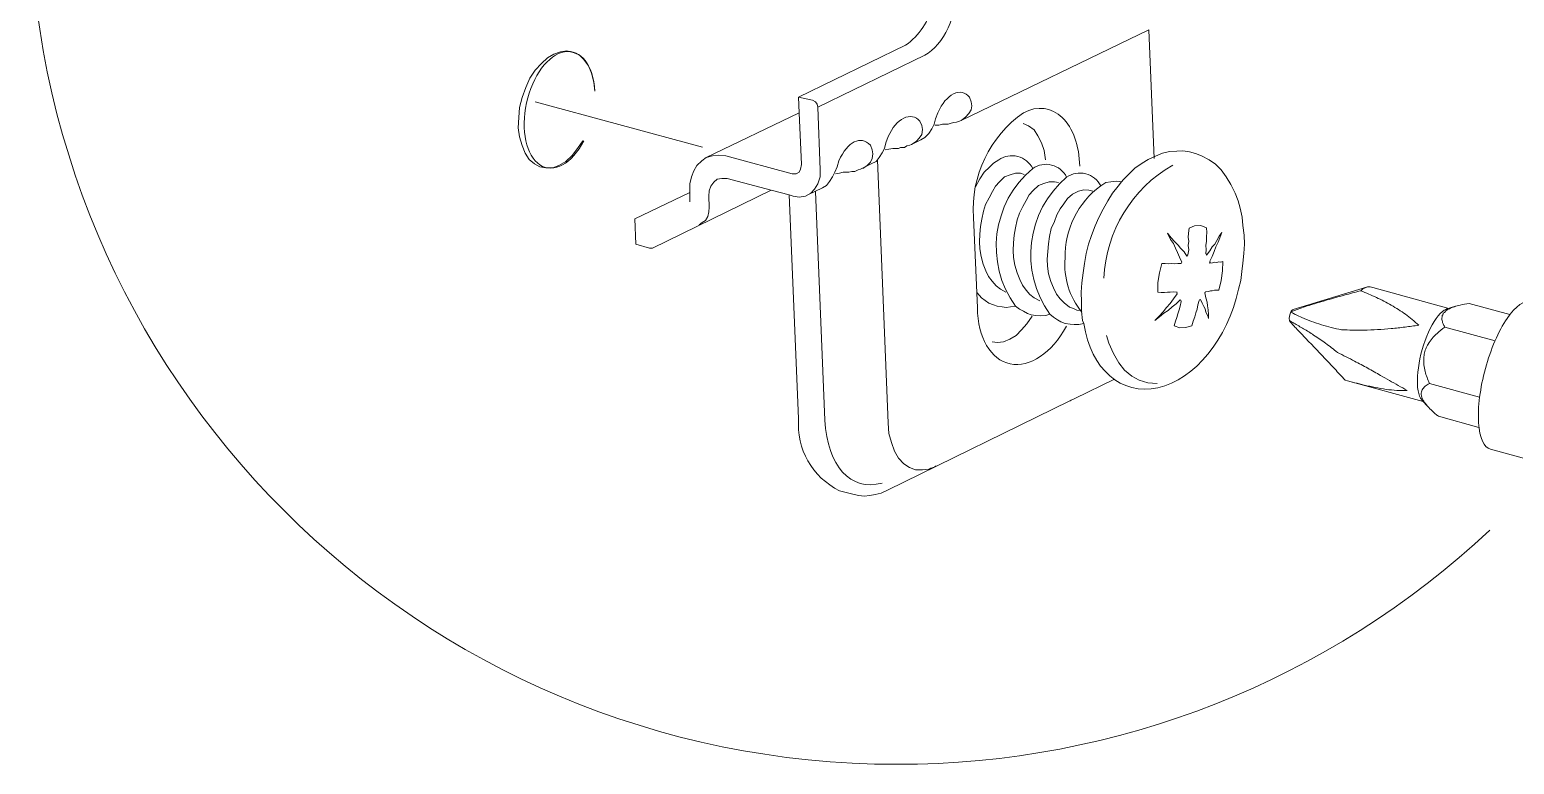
# Model space of a CAD drawing. Header units: metres. Extents: x -8.4 to 7.9, y -3.9 to 2.
# Drawn here: x 2.184 to 2.3721, y -2.4692 to -2.3761 of the extents above; entities that cross this region are included whole.
import ezdxf

# ---------------------------------------------------------------- set-up
doc = ezdxf.new("R2010")
doc.units = ezdxf.units.M
doc.header["$MEASUREMENT"] = 0
doc.layers.add('PDF16_Geometry_Num_Penna__7', color=7, linetype='Continuous', lineweight=18)

msp = doc.modelspace()

# ---------------------------------------------------------------- linework, layer by layer
at = {"layer": 'PDF16_Geometry_Num_Penna__7', "color": 7, "linetype": 'Continuous', "lineweight": 18, "flags": 128}
for points in [[(2.225881342334568, -2.273027885688167, 0.2301979789511518), (2.18403033917338, -2.359312257660018, 0.4142115001514631), (2.293897041052618, -2.469178959539258, 0.1910979785505044), (2.368986694116113, -2.439513028894788)], [(2.297117551846729, -2.366804394401293, -0.4154365246658139), (2.294971090710289, -2.378075214165872), (2.281435265226977, -2.384669628869371), (2.283193329038513, -2.385047303568741), (2.283570110185754, -2.385248352797506), (2.283769670160973, -2.385544714253242), (2.283887321191139, -2.385931920175308), (2.297414211153173, -2.379340483978901)], [(2.304088300921406, -2.411348116899744), (2.303583443969174, -2.399885332353033, -0.2629315052870678), (2.309949258253299, -2.386627103730772)], [(2.311095238857261, -2.39368676124217, 0.4531988761853072), (2.306794125689877, -2.392597372272971), (2.306135875622364, -2.393021809533698), (2.305608679866935, -2.393528155739477), (2.30494298353169, -2.39417002401798), (2.304380045691148, -2.395005495257515), (2.303837957400254, -2.396010741401341)], [(2.337178919021198, -2.408987650028686), (2.337448473913097, -2.407901984193354), (2.337589953000007, -2.406749301948433), (2.337722496565637, -2.405703845958854), (2.337834190581618, -2.404449894472778), (2.337938438329866, -2.403289765960125), (2.337875889680917, -2.402129637447472), (2.337734410594009, -2.400912917300056), (2.337646544634771, -2.399861504296291), (2.337359118700313, -2.398702865037185), (2.337119348879342, -2.397798888134514), (2.336744056985646, -2.396804066765513), (2.336188565412836, -2.395725847197913), (2.335610735036829, -2.394762300153386), (2.334965888251234, -2.393849387729437), (2.334251046548958, -2.393156884830357), (2.33344536038035, -2.392587989975629), (2.332492238110649, -2.392075686755664), (2.331729740294887, -2.39179570708894), (2.3309568177043, -2.391593168606628), (2.330121346464765, -2.391450200266172), (2.329351402381272, -2.391512748915122), (2.328426575928952, -2.391538066225411), (2.32752706678692, -2.391739115454175), (2.326651385701632, -2.392148660179438), (2.325738473277683, -2.392570118933072), (2.324970018447736, -2.393024341264726), (2.324049659756055, -2.393663231036136), (2.323334818053779, -2.394366158710041), (2.322584234266389, -2.39508844668005), (2.322325104149313, -2.395401189924796), (2.321739827505574, -2.395290985162362), (2.321001157746556, -2.395369915600321), (2.320374182003518, -2.395465227827291), (2.319711464175366, -2.395895622102204, 0.244828418352305), (2.31520140873542, -2.405050361502689, 0.1948206860090803), (2.317309000354299, -2.411898545010496)], [(2.304075940116971, -2.409434277167254), (2.3046175816318, -2.410063933566676), (2.305080739484733, -2.410403483375257), (2.305540918830573, -2.410766861240581), (2.306136620249137, -2.410972378229985), (2.306578928552421, -2.41111981433108), (2.307205904295459, -2.411232997600607), (2.30774054631862, -2.411305971024381), (2.308294548637884, -2.411243422375432), (2.308911099606097, -2.411148110148462, -0.393104942471991), (2.311095238857261, -2.39368676124217, -0.4531988761852592), (2.315396500949999, -2.394775852360659, -0.4507811218147464), (2.319710868473946, -2.395895919952913)], [(2.308911546382161, -2.411147514447043), (2.309419381841486, -2.411515360073006), (2.309910835511801, -2.411777468697174), (2.310420160224673, -2.412054469856806), (2.310901189120163, -2.412222755507551), (2.311496890538728, -2.412340406537717), (2.31205982837927, -2.41236423459446), (2.312768713067361, -2.412318067734521), (2.313282505540872, -2.412163185365694, -0.39089309913856), (2.315396500949999, -2.394775852360659)], [(2.315785493976321, -2.423125282870102), (2.292706531767619, -2.434434078600114), (2.291903824106105, -2.434821284522181), (2.291129412261972, -2.435010419722575), (2.290441377123531, -2.435117645977916), (2.289748874224451, -2.435202533430061), (2.289063817593103, -2.435117645977916), (2.288485987217096, -2.435010419722575), (2.286611910554295, -2.434516136470521, -0.3066720628867473), (2.281435265226977, -2.42538850148458), (2.280243862389849, -2.397016732171941)], [(2.344259426082245, -2.411673965575699, -0.02766866618847992), (2.344719605428086, -2.411502701417862, -0.0122402229878144), (2.346564790572086, -2.410901042985112, -0.001726997196390741), (2.348395083180622, -2.410350019172942, -0.0005311591422064592), (2.350561947090648, -2.409742403726006, -0.006020871233216782), (2.35267445324623, -2.409190039585643, -0.251909938028947), (2.353830411848953, -2.408699181616746), (2.354181875685905, -2.408794493843716), (2.363803942849255, -2.411427494113768)], [(2.358315745680027, -2.412168546678461, 0.00919686749898023), (2.3574355968341, -2.411566888245712, 0.01453043428297593), (2.356518216649512, -2.41102033219418, 0.02197539876558744), (2.354634310913304, -2.410041892614189)], [(2.344468964056225, -2.412224244761097, 0.003757606076634936), (2.345183805758502, -2.412569751583864, 0.007500266625247732), (2.346413929187835, -2.413070140775457, 0.006420243568693462), (2.347667880673912, -2.413497556543277, 0.008472893444933953), (2.348921832159988, -2.413854977394416, 0.009614277386632755), (2.350210483253696, -2.414126468315925, 0.006562155995146276), (2.351623784869238, -2.414175613682957, 0.00314302019490047), (2.353041554245419, -2.414172635175864, 0.009999022724564436), (2.354776534626986, -2.414102640259183, 0.01129129347759779), (2.356517472022739, -2.413971585947099, 0.006084979497315462), (2.35825840941849, -2.413791386267983, 0.0008349931921305658), (2.359997112933923, -2.413556530983715, 0.01176582086024756), (2.359173555722759, -2.412831264506613)], [(2.36292900639074, -2.412598940953373, 0.06333481537260048), (2.362964748475851, -2.412995082396719, 0.05238856872374906), (2.363101759802122, -2.413386756079424)], [(2.354484045230472, -2.421435426870993, 0.01532710125976594), (2.355867561775086, -2.42167668594551, 0.01919307288746085), (2.357219803995226, -2.421807740257594, 0.008524507072868545), (2.358528708937164, -2.421812952645007, 0.002855984145851277), (2.357407301016718, -2.421185976901969, 0.003229636956499382), (2.356275468321448, -2.420548576384105, 0.002380775913660231), (2.35516299592228, -2.419917132880428, 0.002948563380355321), (2.353529284781869, -2.418989327921015, 0.006585819023421269), (2.351879191852447, -2.418113646835726, 0.005287607372615368), (2.349694456899865, -2.417002663690105, 0.008830153711123183), (2.348201629144945, -2.415836578163267, 0.01330365892914917), (2.3466855690347, -2.414795589934327, 0.0134078162771297), (2.345418214266706, -2.414006285554731, 0.007987149424425745), (2.344176176809001, -2.413300379373732)], [(2.351877851524256, -2.420833768438243, 0.002179324811816697), (2.350664109883932, -2.420504643404486, -0.001212258177660884), (2.349357736673022, -2.419088512207206, 0.001738752747731207), (2.3480188977348, -2.417666275070385, 0.004334889180342702), (2.346657719993383, -2.416238080919379, 0.001968963807396617), (2.34526526792749, -2.414783080204537, -0.005741333235592218), (2.344425328927315, -2.413898463597969)], [(2.362311859721105, -2.414585158408217, 0.03106492648262071), (2.361695308752896, -2.415222558926084, 0.03712931506299677), (2.361184494786476, -2.415940379135452)], [(2.360883665570098, -2.416559908610757, 0.03525669263815453), (2.360700487383891, -2.417230072706642, 0.04216173603162714), (2.360623046199481, -2.417898747548979, 0.03610303891709007), (2.360657299031047, -2.418582314926781)], [(2.361045994206659, -2.420172837714346, 0.01347843873944673), (2.361342355662395, -2.420932357023015), (2.36771040382684, -2.422674783672313)], [(2.360440612640045, -2.421732235102792, 0.06621020630205375), (2.360337854145319, -2.421994343726952, 0.1082205938168342), (2.360312536835052, -2.422323468760716, 0.06725393060401919), (2.360392956526558, -2.422692803640225, 0.03186921797824388), (2.360565709937943, -2.423078520308744, 0.0280959714934856), (2.360844200351121, -2.423483597273368, 0.02948143653411998), (2.361417562966488, -2.42412546555187, 0.01745887453544343), (2.362098151837197, -2.424765844576827)]]:
    msp.add_lwpolyline(points, format="xyb", dxfattribs=at)
for points in [[(2.325795958464575, -2.376112824767769), (2.302024493356792, -2.387627733188604), (2.302600834479252, -2.387203295927877), (2.303023782486433, -2.386708863750469), (2.3032858911106, -2.386248684404629), (2.303403542140767, -2.38574233819885), (2.3032858911106, -2.385247906021442), (2.303098245163753, -2.384670075645436)], [(2.326480866170568, -2.392415534414955), (2.325795809539219, -2.376112675842414)], [(2.255607587747667, -2.38389879123375), (2.255507807760058, -2.382752066003015), (2.255193575261766, -2.381641082857394), (2.254825729635803, -2.380682003573507), (2.254227049710146, -2.379888231433271), (2.253655176348325, -2.379305933296624), (2.252870339729367, -2.379003614826703), (2.252078056842678, -2.378808522612124), (2.251294709477267, -2.378930641402929), (2.250427963913257, -2.37919572853419), (2.24963419177302, -2.379693139218691), (2.248852333661156, -2.380385642117771), (2.248068986295744, -2.381252387681781), (2.247385418917943, -2.382257633825607), (2.246889497486988, -2.383435633380817), (2.24639953307022, -2.38470745590945), (2.246095725346752, -2.38596438590262), (2.246003391626875, -2.387225783656429), (2.245902122385719, -2.388534837523722), (2.246095725346752, -2.389678584247364), (2.24639953307022, -2.390792545900078), (2.24678524973874, -2.391751625183965), (2.247285638930333, -2.392546886577748), (2.247966227801042, -2.393115781432476), (2.248639370404019, -2.393502987354543), (2.249424207022977, -2.393622127638255), (2.250298398854719, -2.393622127638255), (2.251083235473677, -2.393310873647056), (2.251967852080244, -2.392822398483833), (2.252749710192108, -2.392046497386155), (2.253442213091189, -2.391182730329237), (2.254124291215444, -2.390175994931864)], [(2.269738518948125, -2.392299670489044), (2.28150660047185, -2.386627103730772), (2.281435116301622, -2.38467022457079)], [(2.248050668477124, -2.385242544708675), (2.269282956288278, -2.390983617130082)], [(2.281812046374218, -2.393174606947559), (2.281506749397204, -2.386627848357545)], [(2.284157918560522, -2.393878577098947), (2.283886874415076, -2.385931920175308)], [(2.296919778975766, -2.390071002556843), (2.297414211153173, -2.389774641101107), (2.297920557358952, -2.389268294895328), (2.29829882775974, -2.388691953772868), (2.29861454951158, -2.388087316833026), (2.298796238444241, -2.387394813933946), (2.29907472885742, -2.386626359103998)], [(2.296810765616168, -2.3876917710911), (2.29703415364813, -2.38826811221356), (2.297117551846729, -2.388774458419339), (2.29703415364813, -2.389385052373367), (2.296728856671116, -2.389846720972754), (2.296349097016781, -2.390268179726387), (2.295728078287929, -2.390649428634268)], [(2.298678140638011, -2.388197968371524), (2.299181508336697, -2.388197968371524), (2.299678919021197, -2.388087763609089)], [(2.299678621170488, -2.388087316833026), (2.300056891571277, -2.388087316833026), (2.300372613323115, -2.388087316833026), (2.300634721947283, -2.388005407887973), (2.301057669954463, -2.387889246111353), (2.301437429608797, -2.387808826419847), (2.301824635530864, -2.387691175389681), (2.302024195506083, -2.387627137487185)], [(2.30987807193378, -2.387985451890451), (2.310573553339954, -2.388299684388744), (2.311258609971302, -2.388794116566152), (2.311754531402256, -2.389562571396099), (2.31221322149455, -2.390445698749119), (2.312530432499935, -2.391437541611028), (2.312719567700329, -2.392584266841763)], [(2.290623959608321, -2.393101931374495), (2.291244978337173, -2.392796634397481), (2.291624737991508, -2.39229922371298), (2.292013433167121, -2.391713947069241), (2.292330644172506, -2.391155476989338), (2.292509354598075, -2.390452549315432), (2.292787845011253, -2.389649841653918)], [(2.295728673989347, -2.390649875410332), (2.296920076826475, -2.390070555780779)], [(2.267671286100355, -2.396627292369554), (2.267671286100355, -2.395635449507646), (2.267852975033017, -2.394753811408171), (2.268167207531309, -2.393977910310492), (2.268546967185643, -2.393300299946876), (2.269167985914496, -2.392715023303138), (2.269738370022771, -2.39229952156369)], [(2.269737923246706, -2.39229922371298), (2.270512335090839, -2.392110088512586), (2.271315042752354, -2.392028179567534), (2.272198170105374, -2.392110088512586), (2.280631812938689, -2.394364818381849)], [(2.290559921705825, -2.390731486504675), (2.290741610638487, -2.391333144937424), (2.290822030329994, -2.391839491143203), (2.290741610638487, -2.392415832265664), (2.290559921705825, -2.392913242950164), (2.290136973698646, -2.393300448872231), (2.289559143322639, -2.393680208526566)], [(2.292401085865251, -2.391333442788134), (2.292888071774927, -2.391235152054071), (2.293391439473613, -2.391156221616111)], [(2.293391588398968, -2.391155923765402), (2.293771348053302, -2.391155923765402), (2.294088559058687, -2.391155923765402), (2.294350667682855, -2.391036783481689), (2.294852546127995, -2.391036783481689), (2.295150396837276, -2.390838712760017), (2.295546538280622, -2.390731486504675), (2.295728227213284, -2.390649577559623)], [(2.280632557565462, -2.394364222680431), (2.28112698974287, -2.394364222680431), (2.281506749397204, -2.394175087480037), (2.281694395344052, -2.393796817079249), (2.281812046374219, -2.39317430909685)], [(2.28074737901389, -2.397203335641305), (2.281506898322559, -2.397322475925018), (2.282309605984074, -2.397203335641305), (2.28296636679804, -2.39682804374761), (2.283472713003819, -2.396318719034738), (2.283886725489721, -2.395635151656936), (2.284157769635168, -2.394753513557462), (2.284157769635168, -2.39387932172572)], [(2.286537150026265, -2.392715172228492), (2.286340568558139, -2.393480648551346), (2.286033782327579, -2.394174640703973), (2.285716571322194, -2.394753960333526), (2.285339790174953, -2.395364554287554), (2.284960030520618, -2.395861964972055), (2.284455173568385, -2.39614194463878)], [(2.286113904168376, -2.394364222680431), (2.286611314852876, -2.394291249256657), (2.287098300762552, -2.394175087480037)], [(2.287098598613261, -2.394175385330747), (2.287496229310153, -2.394175385330747), (2.287801526287166, -2.394175385330747), (2.2881812859415, -2.394059223554126), (2.288556577835196, -2.394059223554126), (2.288983993603015, -2.393879023875011), (2.289262484016194, -2.393797114929958), (2.289442683695309, -2.393680953153338)], [(2.289442981546018, -2.393680655302629), (2.290623959608321, -2.393101335673076)], [(2.297992935081308, -2.431793483136977), (2.297117253996019, -2.431872413574936), (2.296234126642999, -2.431872413574936), (2.295467161066598, -2.431558181076644), (2.294773168913971, -2.431098001730803), (2.294088112282624, -2.430411455845909), (2.293590701598123, -2.429528328492888), (2.293203495676056, -2.428408409825988), (2.292887773924218, -2.427264663102346), (2.292787993936608, -2.425964544756331), (2.291444687237747, -2.392596329795489)], [(2.270052155744999, -2.397203335641305), (2.270114704393948, -2.396519768263504), (2.270314264369167, -2.395943427141043), (2.270694024023501, -2.395437080935264), (2.271116972030682, -2.395060299788023), (2.271694802406688, -2.39497839084297), (2.272378369784489, -2.39497839084297)], [(2.272379114411263, -2.394978092992261), (2.277980196999307, -2.396440539974835)], [(2.309559520600204, -2.39429005785382), (2.308908716800423, -2.394273676064809), (2.308241531211632, -2.394488128575492), (2.30753711428418, -2.394754704960299), (2.306875885709575, -2.39538465921043), (2.306382942785713, -2.395919301233591), (2.306000204624286, -2.396626696668136), (2.305586192138384, -2.397396640751629), (2.305126012792544, -2.398247004526629), (2.304866882675469, -2.399110771583546), (2.304637537629322, -2.400124953248651), (2.304484144514042, -2.4010378656726), (2.304403724822536, -2.402001412717126), (2.304351600948411, -2.402970916775839), (2.304394789301257, -2.403855533382405), (2.304561585698455, -2.404860779526231), (2.304831140590355, -2.405801987767562), (2.305167711891844, -2.406641926767737), (2.305508750953971, -2.407380596526756), (2.305970419553357, -2.407989701227237), (2.306449959195301, -2.408542214292955), (2.307003961514566, -2.40897558707496), (2.307709867695563, -2.409356835982841)], [(2.313835316457299, -2.395394041507773), (2.313184512657518, -2.395377659718762), (2.312517327068727, -2.395592112229445), (2.311812910141275, -2.395858688614252), (2.31115168156667, -2.396488642864384), (2.310658738642808, -2.397023284887545), (2.310276000481381, -2.397730680322089), (2.309861987995479, -2.398500624405582), (2.309401808649639, -2.399350988180582), (2.309142678532563, -2.400214755237499), (2.308913333486417, -2.401228936902604), (2.308759940371137, -2.402141849326553), (2.30867952067963, -2.403105396371079), (2.308627396805506, -2.404074900429792), (2.308670585158352, -2.404959517036358), (2.30883738155555, -2.405964763180185), (2.30910693644745, -2.406905971421515), (2.309443507748938, -2.40774591042169), (2.309784546811066, -2.408484580180709), (2.310246215410453, -2.40909368488119), (2.310725755052396, -2.409646197946908), (2.311279757371661, -2.410079570728913), (2.311985663552659, -2.410460819636794)], [(2.310003764933097, -2.39443704717885), (2.309559967376268, -2.394289611077756)], [(2.31437412839039, -2.395458079410268), (2.31383501860659, -2.395394041507773)], [(2.317573045008077, -2.413342078473031), (2.317421141146343, -2.412962318818697), (2.317294554594898, -2.411756023446106), (2.317261791016877, -2.410598873440546), (2.317232005945949, -2.40937768553249), (2.317312425637455, -2.408186282695363), (2.317467308006282, -2.406927863448647), (2.317641550671211, -2.40571561106187), (2.317875363477998, -2.404485487632536), (2.318155343144722, -2.403297063302502), (2.318539570559696, -2.402192037171067), (2.318986346623618, -2.400945531952722), (2.319465886265562, -2.399907522230875), (2.320030313359651, -2.398854619973564), (2.320596229707287, -2.397807674730438), (2.321223205450325, -2.396802428586612), (2.32190975133522, -2.39594461854388), (2.322325253074668, -2.395401040999441)], [(2.260699196697486, -2.400082807373288), (2.267671881801773, -2.396746879429331)], [(2.262946182448308, -2.403797154643387), (2.277980196999307, -2.396441731377672)], [(2.267671286100355, -2.396746581578622), (2.267671286100355, -2.396627441294909)], [(2.267671286100355, -2.397901199853153), (2.267671286100355, -2.396747028354686)], [(2.270114704393948, -2.398584767230954), (2.270052155744999, -2.397202739939887)], [(2.277979750223244, -2.396441135676253), (2.280244904867332, -2.397017476798713)], [(2.280244160240559, -2.397017178948004), (2.280747527939246, -2.397203335641305)], [(2.282588543173316, -2.397017178948004), (2.284454577866966, -2.396141497862716)], [(2.284770150693451, -2.425577487759619), (2.283569812335045, -2.396627888070973)], [(2.318193319110156, -2.396426540991499), (2.317575278888397, -2.396399734427663), (2.316899157778327, -2.396590358881603), (2.316130702948379, -2.396965650775298), (2.315499259444702, -2.397494335784274), (2.315045037113047, -2.398161521373065), (2.314572943738835, -2.398789986369649), (2.314152974238748, -2.399570355227968), (2.313837252486909, -2.400404337213957), (2.313442600297111, -2.401305335609535), (2.313237083307706, -2.40233143130301), (2.313079222431787, -2.403253279248237), (2.313004759754467, -2.404203423010847), (2.312927318570053, -2.405165480801827), (2.312985399458364, -2.406079882479322), (2.313114964516901, -2.407062789819952), (2.313408347465543, -2.407996551793551), (2.3137374724993, -2.40883053377954), (2.314108296632356, -2.409604945623673), (2.314569965231742, -2.410196179281597), (2.315077800691068, -2.410695079219644), (2.315758389561777, -2.411275888102744), (2.316255800246278, -2.411420345696746), (2.316690662281829, -2.411654158503532)], [(2.318696537883488, -2.396557446378228), (2.318193170184801, -2.396426392066144)], [(2.268853753416203, -2.400850666501816), (2.269232023816991, -2.400542391017709), (2.269629654513883, -2.400271346872263), (2.269936440744443, -2.399767979173577), (2.270052602521063, -2.39920653058658), (2.270115151170012, -2.398585511857728)], [(2.260699792398905, -2.400083105223997), (2.260799572386513, -2.403293935870055), (2.262567316346102, -2.403797303568741)], [(2.333127851524255, -2.401227149798348), (2.332375778483319, -2.400933766849705), (2.331577538582443, -2.400945680878077), (2.330896949711735, -2.401236085319627), (2.330846315091157, -2.401900292401325), (2.330771852413836, -2.402439402185125), (2.330871632401446, -2.402921920334162), (2.330795680470579, -2.403443159075405), (2.330853761358889, -2.403997161394669), (2.330728664060991, -2.404625626391254)], [(2.333119511704396, -2.404697408412191), (2.333112065436664, -2.404558907832374), (2.333016753209693, -2.404509762465343), (2.333077812605096, -2.403978098949275), (2.333033134998704, -2.403433032151289), (2.333100151408293, -2.402892433113943), (2.3330971729012, -2.402328006019854), (2.333165678564335, -2.401800810264425), (2.333126957972128, -2.401227447649057)], [(2.330638862072142, -2.404789891057423), (2.330263570178447, -2.404253759780715), (2.329825729635803, -2.403790601927782), (2.329518943405243, -2.403400417498623), (2.329063231820041, -2.40294917367406), (2.328641773066408, -2.402496440595953), (2.328190529241846, -2.401905206938028), (2.328546460839438, -2.402672172514429), (2.328924731240225, -2.403211282298229), (2.329173436582475, -2.403789112674236), (2.329438523713737, -2.404359496782511), (2.329687229055986, -2.404943284172703), (2.32999699379364, -2.405583663197659)], [(2.333519971983025, -2.405435482469791), (2.333829736720678, -2.40486360910797), (2.334084399077114, -2.404221740829468), (2.334275023531055, -2.403620082396718), (2.334601170057719, -2.403015445456877), (2.334802219286483, -2.402470378658891), (2.335039010600362, -2.401806171577192), (2.334700950045328, -2.402282732712043), (2.334406077843139, -2.402827799510029), (2.334170775782806, -2.403264150799127), (2.333840161495504, -2.403609657621894), (2.333552735561046, -2.404141321137961), (2.333119362779041, -2.404696812710772)], [(2.262566571719328, -2.403797154643387), (2.262766131694547, -2.403797154643387), (2.262946331373662, -2.403797154643387)], [(2.330638862072142, -2.404790635684196), (2.330695453706906, -2.404687877189494), (2.330729706538473, -2.404626817794091)], [(2.333520716609799, -2.405434737843017), (2.333556458694912, -2.405577706183473), (2.333501356313695, -2.405678975424629)], [(2.333501803089759, -2.405679124349983), (2.333886030504732, -2.405635935997138), (2.334142182114715, -2.405555516305632), (2.334419183274347, -2.405613597193942), (2.334675334884329, -2.405537645263075), (2.334937443508498, -2.405546580784353), (2.335201041386212, -2.405460204078661)], [(2.335200445684793, -2.405459459451888), (2.33512300450038, -2.406647883781923), (2.334966632878007, -2.407904813775092), (2.334673249929365, -2.409112598401229)], [(2.326938960561443, -2.409373217771851), (2.326949385336269, -2.408160965385075), (2.32714745605794, -2.406915949420276), (2.327461688556233, -2.405743906879252)], [(2.327461837481588, -2.405744502580671), (2.3278922317565, -2.405747481087764), (2.328334540059783, -2.405763862876774), (2.328690471657375, -2.405747481087764), (2.329117887425195, -2.405754927355495), (2.329463394247961, -2.405735567059392), (2.329907191804791, -2.405751948848403)], [(2.329907340730146, -2.405751799923048), (2.329962443111363, -2.405650530681893), (2.329998185196477, -2.405583514272304)], [(2.334672505302592, -2.409113045177294), (2.334306148930175, -2.409129426966304), (2.334112545969142, -2.409105598909562), (2.333844480330788, -2.409186018601067), (2.333625560059466, -2.409190486361707), (2.333357494421112, -2.409272395306759), (2.333001562823521, -2.409303669631234)], [(2.344082800611641, -2.411543060188969), (2.353396592290884, -2.408716456957885)], [(2.329406504762488, -2.409568458911786), (2.328928454374092, -2.410223730472206), (2.328524866663015, -2.410807517862398), (2.328031923739153, -2.411318331828816), (2.327608975731973, -2.411875312655173), (2.327107097286833, -2.412387615875138), (2.326572455263672, -2.412960978490506), (2.327139860864854, -2.412497820637572), (2.327726626762139, -2.412034662784639), (2.328271693560125, -2.411672774172862), (2.32874229768079, -2.4112215303483), (2.329276939703951, -2.410853684722337), (2.329775839641998, -2.410344360009464)], [(2.329394590734117, -2.409360112340643), (2.328979088994669, -2.409337773537447), (2.32851444188819, -2.409363090847736), (2.328164467304783, -2.409382451143839), (2.327802578693006, -2.409409257707674), (2.327381119939373, -2.409389897411571), (2.326938811636089, -2.40937351562256)], [(2.329004555230313, -2.413635759272384), (2.3291966689378, -2.413034100839634), (2.329342615785348, -2.412590303282804), (2.329485584125802, -2.412101828119583), (2.329659826790733, -2.411622288477639), (2.329786413342178, -2.41112785630023), (2.32988917183688, -2.41053513338876), (2.329847472737581, -2.410383229527026), (2.329775988567353, -2.410344508934819)], [(2.329004853081022, -2.413636354973802), (2.329736076572309, -2.413896974344424), (2.330458364542317, -2.413846339723846), (2.331240222654182, -2.41361252691706), (2.331426379347483, -2.413025761019775), (2.331627428576249, -2.412477715714695), (2.331765929156064, -2.411977326523102), (2.331938682567448, -2.41150970090953), (2.332010166737676, -2.410975058886369), (2.332179941641967, -2.410413610299373)], [(2.329406951538552, -2.409568012135722), (2.329344402889603, -2.409454828866195), (2.329395037510181, -2.409359516639224)], [(2.332370268245198, -2.410308320073642), (2.332225810651195, -2.410326191116199), (2.332179643791257, -2.41041256782189)], [(2.332369970394488, -2.410308617924351), (2.332562084101975, -2.410746458466995), (2.332767601091379, -2.411182809756093), (2.332946311516948, -2.411479171211829), (2.333046091504558, -2.411882758922905), (2.333267990282973, -2.412360809311303), (2.333375216538314, -2.412716740908894), (2.333363302509943, -2.412186566646373), (2.333329049678376, -2.41160277925618), (2.333236715958499, -2.411112814839412), (2.333203952380477, -2.41062433967619), (2.333014817180083, -2.41008076213175), (2.332915037192474, -2.409462721909991)], [(2.333002158524939, -2.40930352070588), (2.332954502411454, -2.409391386665118), (2.332915781819247, -2.409462870835345)], [(2.366403434914512, -2.410786817238103), (2.371541359649623, -2.41219416183946)], [(2.31104579563952, -2.412389402979394), (2.310360739008172, -2.413390181362581), (2.309675682376823, -2.414146722164157), (2.308981690224197, -2.414849649838061), (2.308214724647796, -2.415336635747737), (2.307412016986282, -2.415652357499576), (2.306636115888602, -2.41572533092335), (2.305951059257255, -2.415652357499576)], [(2.313281909839453, -2.412162589664275), (2.313734642917561, -2.41254234931861), (2.314252903151712, -2.412890834648469), (2.314657980116335, -2.413108265666245), (2.315220917956878, -2.413339099965939), (2.315835979671545, -2.413410584136166), (2.31636466468052, -2.413474622038662), (2.316938027295887, -2.413476111292209), (2.317572449306658, -2.413342078473031)], [(2.317190455772004, -2.411698836109924), (2.316691555833957, -2.411654158503532)], [(2.360228840785745, -2.422785137360102), (2.360100764980754, -2.422523028735935), (2.359993538725412, -2.422214753251827), (2.359916097540999, -2.421854353893597), (2.359860995159782, -2.421447787675427), (2.359829720835307, -2.421011436386329), (2.359822274567575, -2.420530407490839), (2.359834188595947, -2.42002406128506), (2.359881844709431, -2.419492397768992), (2.359951839626113, -2.418942863210367), (2.360041194838897, -2.418372479102092), (2.360148421094239, -2.417799116486725), (2.360282453913416, -2.417209372082347), (2.360440314789335, -2.416633030959886), (2.360614557454265, -2.416065625358705), (2.360805181908205, -2.415507155278801), (2.361007720390517, -2.414957620720176), (2.361231108422478, -2.414439360486026), (2.361461942722172, -2.413956842336989), (2.361706180303783, -2.413492195230509), (2.36195190713894, -2.413073714983969), (2.362203590988284, -2.412698423090273), (2.362456764091173, -2.412366319549424), (2.362703980179877, -2.412078893614967), (2.36296013178986, -2.411839123793995), (2.363205858625017, -2.411661902621973), (2.363444139192442, -2.41154276233826), (2.363554343954876, -2.411490638464135), (2.364671284114683, -2.411155556416194)], [(2.326858987646001, -2.420920740845353), (2.325676520330153, -2.420849256675125), (2.324601279269645, -2.42049481433108), (2.323663049535408, -2.419988468125301), (2.32274120159018, -2.419264690901746), (2.321999553324068, -2.418301143857219), (2.321310028932081, -2.417146972358752), (2.320756026612817, -2.415843875505644), (2.320462643664174, -2.414865435925654)], [(2.344239172234014, -2.413712902606087), (2.343662831111553, -2.413075502088224)], [(2.363299830523795, -2.413779919015676), (2.369676814209519, -2.415525324172067)], [(2.316444339745253, -2.422854983351429), (2.321467591957291, -2.420403672014039)], [(2.360575836862058, -2.423221637574555), (2.350953769698708, -2.420585658797411)], [(2.316443892969189, -2.42285438765001), (2.315785642901676, -2.423125431795457), (2.315857127071904, -2.423125431795457), (2.315974778102071, -2.423043522850405)], [(2.361188217920342, -2.423881823671678), (2.360395935033652, -2.423032949150225)], [(2.362488336266356, -2.425086034089305), (2.367630728762107, -2.426493378690661)], [(2.435482907440762, -2.447422007703703), (2.369089005834752, -2.429251625183966)], [(2.297993084006663, -2.431793483136977), (2.298191154728335, -2.431674342853264), (2.298378800675183, -2.431674342853264), (2.298496451705349, -2.431558181076643), (2.298678140638011, -2.431476272131591), (2.298876211359683, -2.43136904587625)]]:
    msp.add_lwpolyline(points, dxfattribs=at)
at = {"layer": 'PDF16_Geometry_Num_Penna__7', "color": 7, "linetype": 'Continuous', "lineweight": 18}
for centre, radius, start, end in [((2.337412409614597, -2.408330591792861), 0.01732255023052129, 119.7025923177953, 177.5984457511368), ((2.345415993827204, -2.412718410746028), 0.001824824232362655, 152.1606329428841, 187.9643997657069), ((2.36627203726423, -2.416581210163826), 0.005650824924843036, 108.1307988586872, 115.1031149606092)]:
    msp.add_arc(centre, radius, start, end, dxfattribs=at)
for centre, major_axis, ratio, start_param, end_param in [((2.29701474329433, -2.372968931068047), (0.001829965806834836, 0.006701596366487569), 0.6018968496487646, 3.657805685725322, 6.755089510738752), ((2.251148871470622, -2.386257767688102), (0.001632866221037562, 0.007338678220409535), 0.5672612565690313, 5.162524490711858, 10.56286696883031), ((2.301141913554084, -2.388985306867662), (0.00101168552089881, 0.004908622718244233), 0.5387812314039927, 5.886025292508481, 7.466640758628678), ((2.311012564659345, -2.395196759282965), (0.00175731308105382, 0.009051734320090625), 0.6380750783161508, 5.031803952398499, 6.755698231070995), ((2.294914336559983, -2.391717143452776), (0.0009974018739496758, 0.00456418092334399), 0.5722500295256677, 5.902508346134734, 7.511959534245916), ((2.288868371695415, -2.399152596564911), (0.0004697383263591933, 0.009009435803061638), 0.4128253860802473, 5.94069309088758, 7.079808077227259), ((2.327509485312916, -2.407872708626885), (0.004204078619700977, 0.01347259318269812), 0.6831991884859556, 2.18915498880191, 4.84139769808572), ((2.371609732332118, -2.419176596097679), (0.00257520116090166, 0.008601345062008015), 0.342602934040324, 6.278168454827475, 7.940601596921449), ((2.310604964359397, -2.408983136434015), (0.002602368525279717, 0.009395626016808123), 0.6359553099193214, 1.995658651929491, 4.37052261892568), ((2.371207397764972, -2.420563866481451), (0.002140140237386399, 0.008682280384344376), 0.3414712086013257, 1.479258604902222, 3.149103692109895), ((2.294352148795528, -2.418304035315539), (0.005374417485529141, 0.01519493973425928), 0.5245262086032634, 2.244256329775541, 3.489006212786419)]:
    msp.add_ellipse(centre, major_axis=major_axis, ratio=ratio, start_param=start_param, end_param=end_param, dxfattribs=at)
for points in [[(2.35267445324623, -2.409190039585643), (2.353332703313742, -2.409464062238182), (2.353990953381255, -2.409733617130083), (2.354634310913304, -2.410041892614189)], [(2.364513572164119, -2.41121095664812), (2.364742917210266, -2.411124579942428), (2.364991622552516, -2.411063520547025), (2.3652477741625, -2.411011396672901)], [(2.365247774162499, -2.411011396672901), (2.365615619788461, -2.41092055220657), (2.366007293471168, -2.410853535796982), (2.366403434914513, -2.410786519387393)], [(2.343608771207819, -2.412971254339976), (2.343706711568462, -2.412971254339976), (2.343769311089992, -2.413130604469442), (2.343876836846174, -2.413130604469442)], [(2.343662533260845, -2.413076097789643), (2.343702604975493, -2.413076097789643), (2.343608920133173, -2.412971850041394), (2.343608920133174, -2.412971850041394)], [(2.344003870173681, -2.413448709026954), (2.34386388034032, -2.413296805165221), (2.343737293788875, -2.413128519514476), (2.343609217983882, -2.412970658638557)], [(2.344124946487005, -2.412047023589074), (2.344008784710385, -2.411990431954311), (2.343676885221861, -2.411865334656412), (2.343801778467436, -2.411865334656412)], [(2.343802225243498, -2.411866079283186), (2.343849881356983, -2.41172311094273), (2.343948172091046, -2.411603970659018), (2.344082204910223, -2.411542911263615)], [(2.343802225243498, -2.411866079283186), (2.343951150598138, -2.411805019887783), (2.344103054459872, -2.411729067956916), (2.344259426082245, -2.4116739655757)], [(2.344468964056225, -2.412224244761097), (2.344343866758327, -2.412172120886972), (2.344000810258127, -2.412047023589075), (2.344124946487004, -2.412047023589075)], [(2.358315745680028, -2.412168546678461), (2.358610617882217, -2.412381509935598), (2.358901022323766, -2.412595962446281), (2.359173555722759, -2.412831264506614)], [(2.362929006390739, -2.412598940953373), (2.363027578776861, -2.412598940953373), (2.362891775052079, -2.412281729947989), (2.363001979814514, -2.412281729947989)], [(2.363001979814513, -2.412281729947988), (2.363115006211796, -2.412281729947988), (2.363048736808689, -2.411979411478067), (2.363176222479443, -2.411979411478067)], [(2.363176222479443, -2.411979411478067), (2.363292746458264, -2.411979411478067), (2.363359400665652, -2.411793254784766), (2.363475562442272, -2.411697942557795)], [(2.363475562442271, -2.411697942557796), (2.363584277951159, -2.411619012119837), (2.363725757038067, -2.411540081681876), (2.363874682392709, -2.411464129751009)], [(2.343876836846173, -2.413130604469441), (2.343992290020725, -2.413130604469441), (2.344062008258211, -2.413300379373732), (2.344176176809, -2.413300379373732)], [(2.344425328927315, -2.41389846359797), (2.344271935812035, -2.413756984511061), (2.344136413739312, -2.413599123635142), (2.344003870173684, -2.413448709026955)], [(2.362311859721108, -2.41458515840822), (2.362626092219399, -2.414291775459577), (2.362959685013795, -2.414032645342502), (2.363299234822378, -2.413779472239611)], [(2.363299830523795, -2.413779919015676), (2.363229835607113, -2.413648864703592), (2.363158351436886, -2.413520788898601), (2.363101759802122, -2.413386756079424)], [(2.360883665570101, -2.416559908610758), (2.360973020782885, -2.416342477592982), (2.361063865249217, -2.416138449857124), (2.361184494786477, -2.415940379135451)], [(2.360798778117956, -2.41939991512376), (2.360739207976099, -2.419131849485406), (2.360682616341335, -2.418854848325774), (2.360657299031046, -2.418582314926781)], [(2.36104599420666, -2.420172837714346), (2.360952171233236, -2.419916686104364), (2.360864305273997, -2.419663513001475), (2.360798778117955, -2.419399915123759)], [(2.35306627585429, -2.421130129893978), (2.35268055918577, -2.421034817667008), (2.352276971474693, -2.420943973200678), (2.351877851524255, -2.420833768438243)], [(2.354484045230472, -2.421435426870992), (2.354020887377539, -2.421353517925939), (2.353548794003328, -2.421237356149319), (2.35306627585429, -2.421130129893977)], [(2.360440612640044, -2.421732235102791), (2.36052852906796, -2.421732235102791), (2.360508340386137, -2.421505868563737), (2.36059996276951, -2.421505868563737)], [(2.36059996276951, -2.421505868563737), (2.360725060067409, -2.421345029180725), (2.360893345718153, -2.421213974868641), (2.361078013157909, -2.421097813092021)], [(2.361078013157908, -2.421097813092021), (2.36117842463567, -2.421097813092021), (2.361236283848344, -2.420932505948369), (2.361341611035622, -2.420932505948369)], [(2.360395637182943, -2.423032353448806), (2.360440265119941, -2.423032353448806), (2.360228840785744, -2.422785137360102), (2.360228840785744, -2.422785137360102)], [(2.362488336266356, -2.425086034089305), (2.362355792700726, -2.424984764848149), (2.362227716895735, -2.424870092325075), (2.362098151837198, -2.424765844576827)]]:
    msp.add_open_spline(points, degree=3, dxfattribs=at)

doc.saveas('drawing.dxf')
